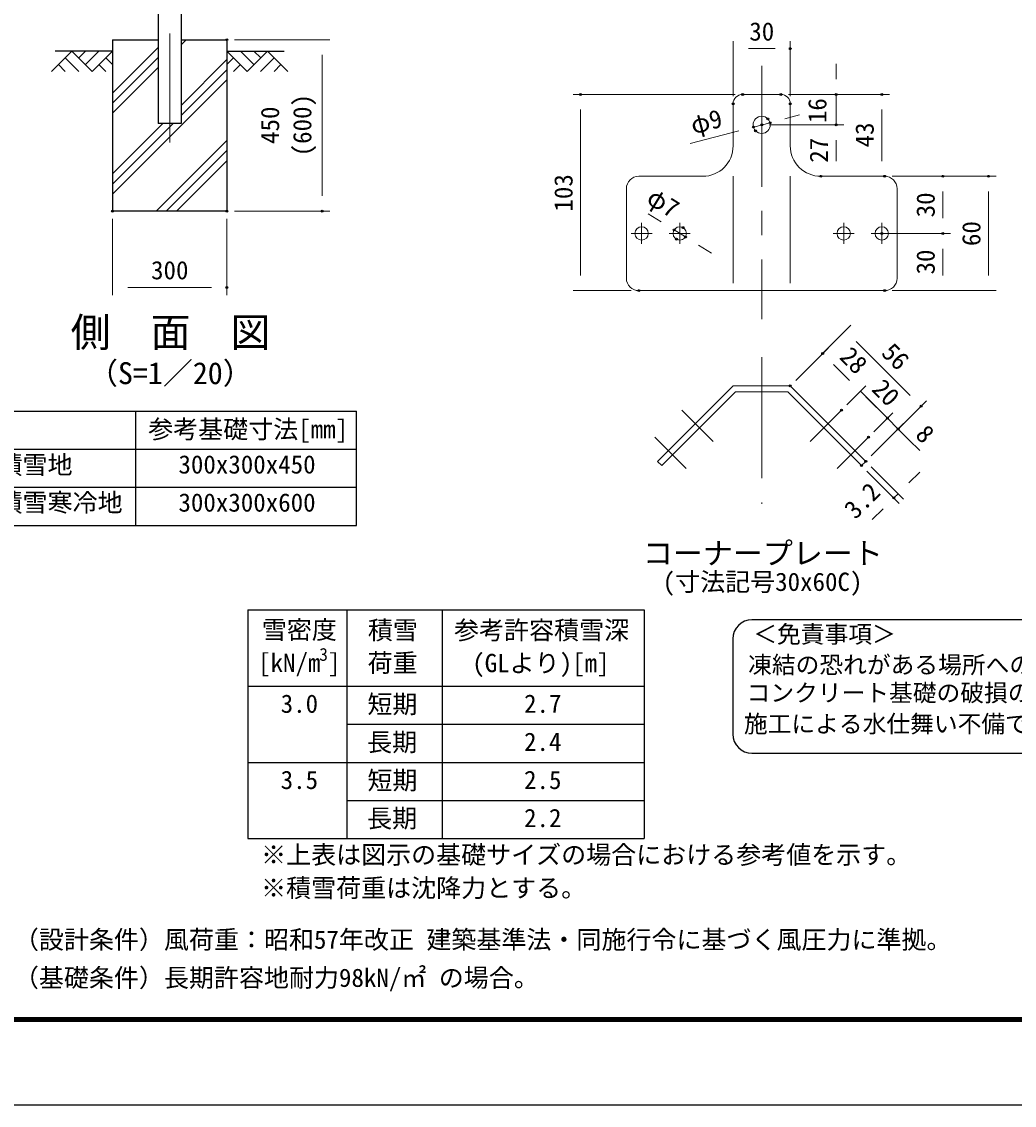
# Model space of a CAD drawing. Units: millimetres, scale not verified, with parts at other scales. Extents: x -4200 to 4200, y -2970 to 2970.
# Drawn here: x -562 to 2042, y -2970 to -126 of the extents above; entities that cross this region are included whole.
import ezdxf
from ezdxf.enums import TextEntityAlignment as Align

# ---------------------------------------------------------------- set-up
doc = ezdxf.new("R2010")
doc.units = ezdxf.units.MM
doc.header["$LTSCALE"] = 10
doc.header["$PDMODE"] = 32
doc.header["$PDSIZE"] = 5
doc.linetypes.add('USER1', pattern=[50.8, 31.75, -6.35, 6.35, -6.35])
for name, color, linetype, lineweight in [('0-0_D-TTL', 2, 'Continuous', 25), ('0-1_D-TTL-TXT', 7, 'Continuous', 25), ('0-2_D-BMK', 2, 'USER1', 13), ('0-3_D-DCR-HCH', 7, 'Continuous', 13), ('0-4_D-STR1', 1, 'Continuous', 25), ('0-5_D-STR4', 7, 'Continuous', 25), ('0-6_D-STR3', 3, 'Continuous', 13), ('0-7_D-BGD', 7, 'Continuous', 25), ('0-8_D-STR-DIM', 7, 'Continuous', 13), ('0-9_0', 7, 'Continuous', 25)]:
    doc.layers.add(name, color=color, linetype=linetype, lineweight=lineweight)
doc.layers.add('0-A_Defpoints', color=8, linetype='Continuous')
doc.styles.add('ＭＳ ゴシック', font='')
doc.styles.get('ＭＳ ゴシック').set_extended_font_data('MS Gothic')

msp = doc.modelspace()

# ---------------------------------------------------------------- linework, layer by layer
at = {"layer": '0-0_D-TTL'}
for points in [[(-4199.92, 2970), (4200.08, 2970), (4200.08, -2970), (-4199.92, -2970)], [(-3929.92, 2750), (3930.08, 2750), (3930.08, -2750), (-3929.92, -2750)], [(-3927.42, 2747.5), (3927.58, 2747.5), (3927.58, -2747.5), (-3927.42, -2747.5)], [(-3924.92, 2745), (3925.08, 2745), (3925.08, -2745), (-3924.92, -2745)], [(-3922.42, 2742.5), (3922.58, 2742.5), (3922.58, -2742.5), (-3922.42, -2742.5)], [(-3919.92, 2740), (3920.08, 2740), (3920.08, -2740), (-3919.92, -2740)]]:
    msp.add_lwpolyline(points, close=True, dxfattribs=at)
at = {"layer": '0-1_D-TTL-TXT', "color": 2}
for p, q in [((3799.1, -1695.83), (1353.56, -1695.83)), ((1303.56, -1745.83), (1303.56, -1995.83)), ((1353.56, -2045.83), (3799.1, -2045.83))]:
    msp.add_line(p, q, dxfattribs=at)
for centre, start, end in [((1353.56, -1745.83), 90, 180), ((1353.56, -1995.83), 180, 270)]:
    msp.add_arc(centre, 50, start, end, dxfattribs=at)
at = {"layer": '0-2_D-BMK'}
for p, q in [((-173.71, 1366.52), (-173.71, -443.48)), ((1379.38, -241.97), (1379.38, -906.97)), ((1091.88, -681.97), (1036.88, -681.97)), ((1064.38, -654.47), (1064.38, -709.47)), ((1191.88, -681.97), (1136.88, -681.97)), ((1164.38, -654.47), (1164.38, -709.47)), ((1621.88, -681.97), (1566.88, -681.97)), ((1594.38, -654.47), (1594.38, -709.47)), ((1721.88, -681.97), (1666.88, -681.97)), ((1694.38, -654.47), (1694.38, -709.47)), ((1379.38, -1006.97), (1379.38, -1391.28)), ((1252.12, -1227.71), (1169.96, -1145.54)), ((1506.63, -1227.71), (1588.8, -1145.54)), ((1181.41, -1298.42), (1099.25, -1216.25)), ((1577.35, -1298.42), (1659.51, -1216.25))]:
    msp.add_line(p, q, dxfattribs=at)
at = {"layer": '0-3_D-DCR-HCH'}
for p, q in [((-323.71, -313.64), (-203.71, -193.64)), ((-143.71, -186.68), (-130.52, -173.48)), ((-430.13, -203.48), (-483.35, -256.7)), ((-447.87, -221.22), (-412.23, -256.7)), ((-430.13, -203.48), (-376.92, -256.7)), ((-412.4, -221.22), (-394.66, -203.48)), ((-394.66, -238.96), (-359.18, -203.48)), ((-376.92, -256.7), (-323.71, -203.48)), ((-341.45, -221.22), (-323.71, -238.88)), ((-323.71, -340.16), (-203.71, -220.16)), ((-143.71, -345.78), (-23.71, -225.78)), ((29.5, -256.7), (-23.71, -203.48)), ((-5.97, -221.22), (-23.71, -238.88)), ((47.24, -238.96), (11.76, -203.48)), ((82.71, -203.48), (29.5, -256.7)), ((65.07, -221.31), (47.24, -203.48)), ((100.45, -221.22), (64.81, -256.7)), ((82.71, -203.48), (135.93, -256.7)), ((-465.61, -238.96), (-447.79, -256.7)), ((-359.18, -238.96), (-341.37, -256.7)), ((-323.71, -366.68), (-203.71, -246.68)), ((-143.71, -372.29), (-23.71, -252.29)), ((11.76, -238.96), (-6.05, -256.7)), ((118.19, -238.96), (100.37, -256.7)), ((-323.71, -578.81), (-23.71, -278.81)), ((-323.71, -552.29), (-164.9, -393.48)), ((-323.71, -525.78), (-191.42, -393.48)), ((-209.28, -623.48), (-23.71, -437.91)), ((-182.77, -623.48), (-23.71, -464.43)), ((-156.25, -623.48), (-23.71, -490.94))]:
    msp.add_line(p, q, dxfattribs=at)
at = {"layer": '0-4_D-STR1'}
for p, q in [((-203.71, 1316.52), (-203.71, -393.48)), ((-143.71, 1326.52), (-143.71, -393.48)), ((-143.71, -393.48), (-203.71, -393.48))]:
    msp.add_line(p, q, dxfattribs=at)
at = {"layer": '0-5_D-STR4'}
for p, q in [((-323.71, -173.48), (-323.71, -623.48)), ((-323.71, -173.48), (-203.71, -173.48)), ((-143.71, -173.48), (-23.71, -173.48)), ((-23.71, -173.48), (-23.71, -623.48)), ((-23.71, -623.48), (-323.71, -623.48))]:
    msp.add_line(p, q, dxfattribs=at)
at = {"layer": '0-6_D-STR3'}
for p, q in [((1329.38, -316.97), (1429.38, -316.97)), ((1304.38, -341.97), (1304.38, -451.97)), ((1454.38, -341.97), (1454.38, -451.97)), ((1056.88, -531.97), (1224.38, -531.97)), ((1304.38, -531.97), (1304.38, -811.97)), ((1454.38, -531.97), (1454.38, -811.97)), ((1534.38, -531.97), (1701.88, -531.97)), ((1534.38, -531.97), (1608.67, -531.97)), ((1024.38, -564.47), (1024.38, -799.47)), ((1734.38, -564.47), (1734.38, -799.47)), ((1056.88, -831.97), (1701.88, -831.97))]:
    msp.add_line(p, q, dxfattribs=at)
msp.add_lwpolyline([(1652.37, -1279.96), (1454.38, -1081.97), (1304.38, -1081.97), (1106.39, -1279.96), (1117.7, -1291.28), (1311.01, -1097.97), (1447.75, -1097.97), (1641.06, -1291.28)], close=True, dxfattribs=at)
for centre, radius in [((1379.38, -396.97), 22.5), ((1064.38, -681.97), 17.5), ((1164.38, -681.97), 17.5), ((1594.38, -681.97), 17.5), ((1694.38, -681.97), 17.5)]:
    msp.add_circle(centre, radius, dxfattribs=at)
for centre, radius, start, end in [((1329.38, -341.97), 25, 90, 180), ((1429.38, -341.97), 25, 0, 90), ((1224.38, -451.97), 80, 270, 0), ((1534.38, -451.97), 80, 180.00014, 270.00022), ((1056.88, -564.47), 32.5, 90, 180), ((1701.88, -564.47), 32.5, 0, 90), ((1056.88, -799.47), 32.5, 180, 270), ((1701.88, -799.47), 32.5, 270, 0)]:
    msp.add_arc(centre, radius, start, end, dxfattribs=at)
at = {"layer": '0-7_D-BGD'}
for p, q in [((-323.71, -203.48), (-473.71, -203.48)), ((-23.71, -203.48), (126.29, -203.48))]:
    msp.add_line(p, q, dxfattribs=at)
at = {"layer": '0-8_D-STR-DIM'}
for p, q in [((-3.71, -173.48), (246.29, -173.48)), ((1304.38, -321.97), (1304.38, -176.97)), ((1344.38, -196.97), (1414.38, -196.97)), ((1454.38, -321.97), (1454.38, -176.97)), ((226.29, -213.48), (226.29, -583.48)), ((1574.38, -276.97), (1574.38, -236.97)), ((1309.38, -316.97), (884.38, -316.97)), ((1449.38, -316.97), (1714.38, -316.97)), ((1449.38, -316.97), (1594.38, -316.97)), ((1574.38, -396.97), (1574.38, -316.97)), ((904.38, -791.97), (904.38, -356.97)), ((1694.38, -491.97), (1694.38, -356.97)), ((1401.15, -391.28), (1357.61, -402.67)), ((1399.38, -396.97), (1594.38, -396.97)), ((1399.38, -396.97), (1594.38, -396.97)), ((1439.85, -381.16), (1478.54, -371.04)), ((1191.31, -446.16), (1318.91, -412.79)), ((1574.38, -491.97), (1574.38, -436.97)), ((1574.38, -436.97), (1574.38, -476.97)), ((1554.38, -531.97), (1594.38, -531.97)), ((1681.88, -531.97), (1674.38, -531.97)), ((1721.88, -531.97), (1994.38, -531.97)), ((1721.88, -531.97), (1874.38, -531.97)), ((1854.38, -641.97), (1854.38, -571.97)), ((1974.38, -791.97), (1974.38, -571.97)), ((-3.71, -623.48), (246.29, -623.48)), ((-323.71, -643.48), (-323.71, -843.48)), ((-23.71, -643.48), (-23.71, -843.48)), ((1115.55, -651.62), (1081.57, -630.5)), ((1179.24, -691.21), (1149.52, -672.74)), ((1714.38, -681.97), (1874.38, -681.97)), ((1714.38, -681.97), (1874.38, -681.97)), ((1213.21, -712.33), (1247.19, -733.45)), ((1854.38, -791.97), (1854.38, -721.97)), ((-283.71, -823.48), (-63.71, -823.48)), ((1036.88, -831.97), (884.38, -831.97)), ((1721.88, -831.97), (1994.38, -831.97)), ((1721.88, -831.97), (1874.38, -831.97)), ((1468.52, -1067.83), (1613.37, -922.98)), ((1627.52, -965.4), (1768.94, -1106.83)), ((1468.52, -1067.83), (1553.37, -982.98)), ((1609.94, -1067.83), (1567.52, -1025.41)), ((1609.94, -1067.83), (1581.66, -1039.55)), ((1602.94, -1131.4), (1652.37, -1081.97)), ((1602.94, -1131.4), (1652.37, -1081.97)), ((1638.23, -1096.12), (1708.94, -1166.83)), ((1680.65, -1138.54), (1652.37, -1110.26)), ((1666.51, -1265.82), (1811.36, -1120.97)), ((1673.65, -1202.11), (1723.08, -1152.68)), ((1673.65, -1202.11), (1723.08, -1152.68)), ((1666.51, -1265.82), (1751.36, -1180.97)), ((1708.94, -1166.83), (1737.22, -1195.11)), ((1737.22, -1195.11), (1765.51, -1223.4)), ((1765.51, -1223.4), (1793.79, -1251.68)), ((1655.2, -1305.42), (1740.05, -1390.27)), ((1666.51, -1294.11), (1751.36, -1378.96)), ((1765.51, -1336.53), (1793.79, -1308.25)), ((1737.22, -1364.82), (1725.91, -1376.13)), ((1697.62, -1404.41), (1669.34, -1432.7))]:
    msp.add_line(p, q, dxfattribs=at)
at = {"layer": '0-9_0'}
for p, q in [((-663.71, -1148.01), (316.29, -1148.01)), ((-263.71, -1148.01), (-263.71, -1448.01)), ((316.29, -1448.01), (316.29, -1148.01)), ((-663.71, -1248.01), (316.29, -1248.01)), ((-663.71, -1348.01), (316.29, -1348.01)), ((-663.71, -1448.01), (316.29, -1448.01)), ((30.89, -1670), (1070.89, -1670)), ((30.89, -1670), (30.89, -2270)), ((290.89, -1670), (290.89, -2270)), ((540.89, -1670), (540.89, -2270)), ((1070.89, -1670), (1070.89, -2270)), ((30.89, -1870), (1070.89, -1870)), ((290.89, -1970), (1070.89, -1970)), ((30.89, -2070), (1070.89, -2070)), ((290.89, -2170), (1070.89, -2170)), ((30.89, -2270), (1070.89, -2270))]:
    msp.add_line(p, q, dxfattribs=at)
at = {"layer": '0-A_Defpoints'}
for p in [(-23.71, -173.48), (1454.38, -196.97), (904.38, -316.97), (1304.38, -341.97), (1329.38, -316.97), (1429.38, -316.97), (1429.38, -316.97), (1454.38, -341.97), (1574.38, -316.97), (1694.38, -316.97), (1379.38, -396.97), (1395.68, -381.46), (1401.15, -391.28), (1574.38, -396.97), (1357.61, -402.67), (1363.08, -412.48), (1534.38, -531.97), (1701.88, -531.97), (1854.38, -531.97), (1974.38, -531.97), (-323.71, -623.48), (-23.71, -623.48), (-23.71, -623.48), (226.29, -623.48), (1149.52, -672.74), (1172.97, -666.73), (1694.38, -681.97), (1854.38, -681.97), (1155.79, -697.22), (1179.24, -691.21), (-23.71, -823.48), (1056.88, -831.97), (1701.88, -831.97), (1539.23, -997.12), (1454.38, -1081.97), (1454.38, -1081.97), (1797.22, -1135.11), (1588.8, -1145.54), (1708.94, -1166.83), (1737.22, -1195.11), (1659.51, -1216.25), (1652.37, -1279.96), (1652.37, -1279.96), (1641.06, -1291.28), (1725.91, -1376.13)]:
    msp.add_point(p, dxfattribs=at)

# ---------------------------------------------------------------- texts
at = {"layer": '0-1_D-TTL-TXT', "style": 'ＭＳ ゴシック'}
for s, height, p in [('側  面  図', 76.98, (-433.61, -1002.77)), ('（S=1／20）', 57.7, (-388.13, -1094.75)), ('参考基礎寸法[mm]', 48.09, (-230.07, -1234.03)), ('積雪地', 48.09, (-625.24, -1327.7)), ('300x300x450', 48.09, (-150.74, -1326.45)), ('積雪寒冷地', 48.09, (-625.24, -1426.68)), ('300x300x600', 48.09, (-150.74, -1426.45)), ('コーナープレート', 57.7, (1067.5, -1567.23)), ('(寸法記号30x60C)', 48.09, (1119.48, -1634.52)), ('雪密度', 48.09, (68.11, -1760.35)), ('積雪', 48.09, (346.25, -1761.34)), ('参考許容積雪深', 48.09, (572.24, -1761.49)), ('＜免責事項＞ \u3000\u3000', 45.67, (1357.26, -1770.01)), ('[kN/m', 48.09, (58.06, -1847.11)), ('3', 33.65, (218.6, -1813.5)), (']', 48.09, (241.35, -1847.11)), ('荷重', 48.09, (345.5, -1847.3)), ('(GLより)[m]', 48.09, (619.96, -1847.72)), ('凍結の恐れがある場所への設置は、内部に溜まった雨水等の凍結融解により支柱の破損や', 45.67, (1343.74, -1850.5)), ('コンクリート基礎の破損の恐れがありますので施工時、水仕舞いを行ってください。', 45.67, (1339.63, -1923.93)), ('3.0', 48.09, (117.43, -1954.37)), ('短期', 48.09, (345.05, -1955.62)), ('2.7', 48.09, (755.9, -1954.37)), ('施工による水仕舞い不備で起こる支柱・基礎の破損について当社は責任を負いかねます。 ', 45.67, (1332.63, -2005.42)), ('長期', 48.09, (344.3, -2055.37)), ('2.4', 48.09, (755.9, -2054.37)), ('3.5', 48.09, (117.43, -2154.37)), ('短期', 48.09, (345.05, -2155.62)), ('2.5', 48.09, (755.9, -2154.37)), ('長期', 48.09, (344.3, -2255.37)), ('2.2', 48.09, (755.9, -2254.37)), ('※上表は図示の基礎サイズの場合における参考値を示す。', 48.09, (66.11, -2350.78)), ('※積雪荷重は沈降力とする。', 48.09, (66.11, -2438.02)), ('（設計条件）風荷重：昭和57年改正 建築基準法・同施行令に基づく風圧力に準拠。', 48.09, (-582.37, -2573.6)), ('（基礎条件）長期許容地耐力98kN/㎡ の場合。', 48.09, (-582.37, -2673.6))]:
    msp.add_text(s, height=height, dxfattribs=at).set_placement(p, align=Align.BOTTOM_LEFT)
at = {"layer": '0-8_D-STR-DIM', "style": 'ＭＳ ゴシック'}
for s, p in [('30', (1346.75, -190.23)), ('300', (-222.59, -816.74))]:
    msp.add_text(s, height=48.09, dxfattribs=at).set_placement(p, align=Align.BOTTOM_LEFT)
for s, rotation, p in [('(600)', 90, (212.43, -479.58)), ('16', 90, (1563.66, -392.32)), ('450', 90, (127.85, -446.98)), ('φ9', 14.655, (1203.87, -435.9)), ('43', 90, (1687.63, -456.07)), ('27', 90, (1567.63, -496.32)), ('103', 90, (897.63, -624.47)), ('φ7', 328.135, (1065.8, -612.31)), ('30', 90, (1847.63, -639.6)), ('60', 90, (1967.63, -714.97)), ('30', 90, (1847.63, -789.6)), ('28', 315, (1570.61, -1018.95)), ('56', 315, (1680.3, -1008.65)), ('20', 315, (1655.2, -1103.54)), ('8', 315, (1769.37, -1223.64)), ('3.2', 45, (1635.07, -1444.6))]:
    msp.add_text(s, height=48.09, rotation=rotation, dxfattribs=at).set_placement(p, align=Align.BOTTOM_LEFT)

doc.saveas('drawing.dxf')
